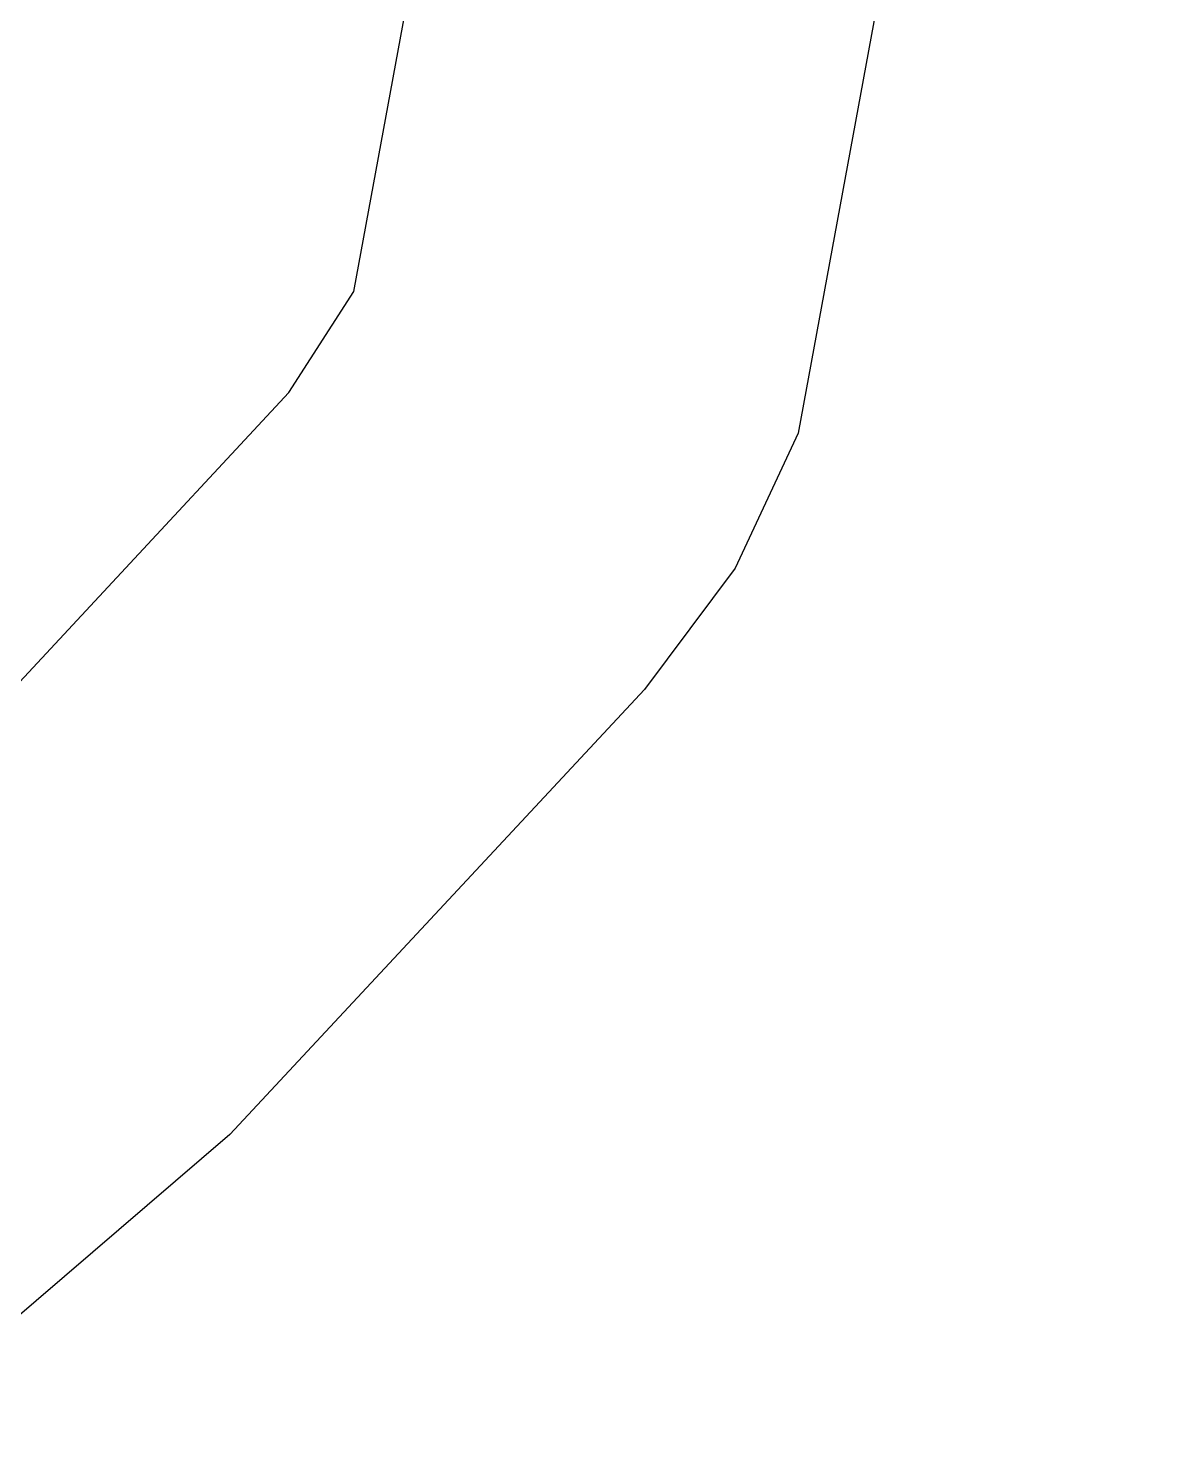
# Model space of a CAD drawing. Header units: inches. Extents: x 653559 to 669309, y 7245317 to 7256454.
# Drawn here: x 663586.38 to 663613.49, y 7254093.44 to 7254127.2 of the extents above; entities that cross this region are included whole.
import ezdxf

# ---------------------------------------------------------------- set-up
doc = ezdxf.new("R2010")
doc.units = ezdxf.units.IN
doc.header["$MEASUREMENT"] = 0
doc.layers.add('Cauce', color=5, linetype='Continuous')
doc.layers.add('Perimetral', color=190, linetype='Continuous')

msp = doc.modelspace()

# ---------------------------------------------------------------- linework, layer by layer
at = {"layer": 'Cauce', "color": 160, "transparency": 33554613}
for points in [[(663583.53, 7254108.77, 0), (663592.6, 7254118.51, 0), (663594.15, 7254120.92, 0), (663595.68, 7254129.23, 0), (663595.2, 7254149.9, 0), (663593.65, 7254162.87, 0), (663588.44, 7254186.9, 0), (663590.24, 7254200.01, 0), (663594.63, 7254209.01, 0), (663599.93, 7254213.41, 0), (663604.85, 7254215.99, 0), (663609.87, 7254217.6, 0), (663617.99, 7254219.08, 0), (663628.82, 7254219.51, 0), (663634.58, 7254218.68, 0), (663652.11, 7254213.81, 0), (663685.85, 7254201.13, 0), (663690.45, 7254200.85, 0), (663694.58, 7254203.39, 0), (663704.67, 7254214.02, 0)], [(663695.31, 7254190.74, 0), (663691.62, 7254189.72, 0), (663683.52, 7254190.22, 0), (663648.69, 7254203.31, 0), (663632.32, 7254207.86, 0), (663628.26, 7254208.44, 0), (663619.21, 7254208.08, 0), (663612.56, 7254206.87, 0), (663609.13, 7254205.77, 0), (663606.09, 7254204.18, 0), (663603.52, 7254202.04, 0), (663600.94, 7254196.76, 0), (663599.65, 7254187.34, 0), (663604.56, 7254164.7, 0), (663606.23, 7254150.69, 0), (663606.75, 7254128.36, 0), (663604.76, 7254117.54, 0), (663603.26, 7254114.32, 0), (663601.09, 7254111.42, 0), (663591.19, 7254100.8, 0), (663582.61, 7254093.44, 0)]]:
    msp.add_polyline3d(points, dxfattribs=at)
at = {"layer": 'Perimetral', "color": 200}
msp.add_polyline3d([(663695.31, 7254190.74, 0), (663691.62, 7254189.72, 0), (663683.52, 7254190.22, 0), (663648.69, 7254203.31, 0), (663632.32, 7254207.86, 0), (663628.26, 7254208.44, 0), (663619.21, 7254208.08, 0), (663612.56, 7254206.87, 0), (663609.13, 7254205.77, 0), (663606.09, 7254204.18, 0), (663603.52, 7254202.04, 0), (663600.94, 7254196.76, 0), (663599.65, 7254187.34, 0), (663604.56, 7254164.7, 0), (663606.23, 7254150.69, 0), (663606.75, 7254128.36, 0), (663604.76, 7254117.54, 0), (663603.26, 7254114.32, 0), (663601.09, 7254111.42, 0), (663591.19, 7254100.8, 0), (663582.61, 7254093.44, 0)], dxfattribs=at)

doc.saveas('drawing.dxf')
